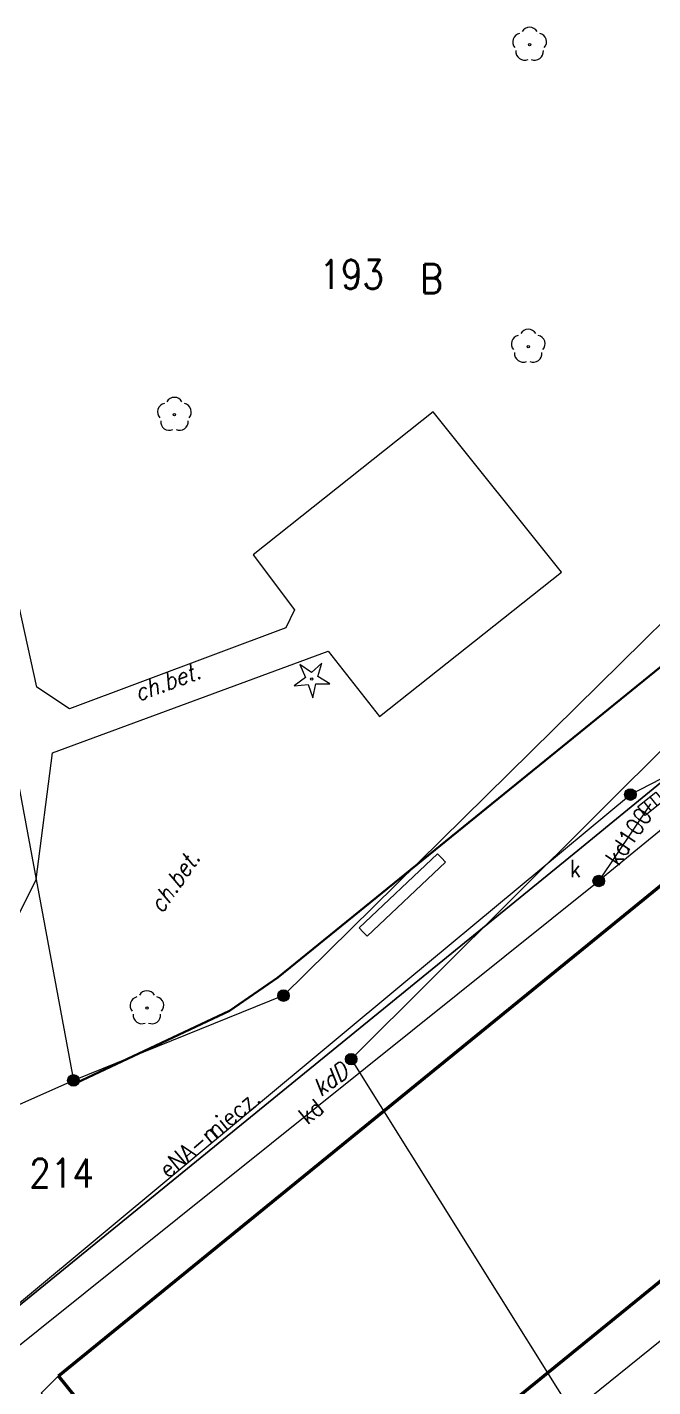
# Model space of a CAD drawing. Header units: metres. Extents: x 6548154 to 6548408, y 5572968 to 5573189.
# Drawn here: x 6548253.6 to 6548280.7, y 5573110.1 to 5573169 of the extents above; entities that cross this region are included whole.
import ezdxf
from ezdxf.enums import TextEntityAlignment as Align

# ---------------------------------------------------------------- set-up
doc = ezdxf.new("R2010")
doc.units = ezdxf.units.M
doc.header["$MEASUREMENT"] = 0
for name, color, linetype, lineweight in [('BUUD - Ściana oporowa - symbol', 7, 'Continuous', 15), ('EGBB01 - Budynek', 7, 'Continuous', 15), ('EGBD - Działka ewidencyjna', 7, 'Continuous', 15), ('EGBD_O - Działka ewidencyjna', 7, 'Continuous', 15), ('EGBP04 - Punkt graniczny stabilizowany trwale dokładny', 7, 'Continuous', 15), ('EGBU_O - Użytek gruntowy', 7, 'Continuous', 15), ('KTCR - Chodnik', 7, 'Continuous', 15), ('KTJZ - Jezdnia', 7, 'Continuous', 15), ('KTKR - Krawężnik', 7, 'Continuous', 15), ('KTOK - Ogrodzenie trwałe', 7, 'Continuous', 15), ('OBOP01 - Drzewo iglaste', 7, 'Continuous', 15), ('OBOP02 - Drzewo liściaste', 7, 'Continuous', 15), ('SUPE - Przewód elektroenergetyczny', 7, 'Continuous', 15), ('SUPE_O - Przewód elektroenergetyczny - opis', 7, 'Continuous', 15), ('SUPK - Przewód kanalizacyjny', 7, 'Continuous', 15), ('SUPK_O - Przewód kanalizacyjny - opis', 7, 'Continuous', 15), ('SUUS05 - Kratka ściekowa', 7, 'Continuous', 15), ('SUUS22_E - Właz okrągły', 7, 'Continuous', 15), ('SUUS22_K - Właz - opis', 7, 'Continuous', 15), ('SUUS22_K - Właz okrągły', 7, 'Continuous', 15)]:
    doc.layers.add(name, color=color, linetype=linetype, lineweight=lineweight)
doc.styles.get("Standard").update_dxf_attribs({"font": 'txt.shx', "width": 0.75})

# ---------------------------------------------------------------- blocks, each defined once
blk = doc.blocks.new('EGBP04_02')
at = {"layer": 'EGBP04 - Punkt graniczny stabilizowany trwale dokładny', "linetype": 'Continuous', "lineweight": 18}
h = blk.add_hatch(color=7, dxfattribs=at)
edge = h.paths.add_edge_path()
edge.add_arc((0, 0), 0.5, 0, 360)
at = {"layer": 'EGBP04 - Punkt graniczny stabilizowany trwale dokładny', "color": 96, "linetype": 'Continuous', "lineweight": 18}
blk.add_circle((0, 0), 0.5, dxfattribs=at)
blk = doc.blocks.new('OBOP02_01')
at = {"layer": 'OBOP02 - Drzewo liściaste', "color": 96, "linetype": 'Continuous', "lineweight": 18}
blk.add_circle((0, 0), 0.1, dxfattribs=at)
for centre, start, end in [((0, 0.75), 30.14713, 149.85287), ((-0.713292, 0.231763), 102.14713, 221.85287), ((0.713292, 0.231763), 318.14713, 77.85287), ((-0.440839, -0.606763), 174.14713, 293.85287), ((0.440839, -0.606763), 246.14713, 5.85287)]:
    blk.add_arc(centre, 0.75, start, end, dxfattribs=at)
blk = doc.blocks.new('OBOP01_01')
at = {"layer": 'OBOP01 - Drzewo iglaste', "color": 96, "linetype": 'Continuous', "lineweight": 18, "flags": 128}
blk.add_lwpolyline([(0.884136, 1.380501), (-0.030797, 0.563971), (-1.031722, 1.272469), (-0.550182, 0.144665), (-1.525693, -0.598437), (-0.307362, -0.458824), (0.088436, -1.619499), (0.354882, -0.422491), (1.581168, -0.415753), (0.525277, 0.207879), (0.884136, 1.380501)], close=True, dxfattribs=at)
at = {"layer": 'OBOP01 - Drzewo iglaste', "color": 96, "linetype": 'Continuous', "lineweight": 18}
blk.add_circle((0, 0), 0.1, dxfattribs=at)
blk = doc.blocks.new('SUUS05')
at = {"layer": 'SUUS05 - Kratka ściekowa', "color": 7, "linetype": 'Continuous', "lineweight": 18, "flags": 128}
blk.add_lwpolyline([(1, 0.5), (1, -0.5), (-1, -0.5), (-1, 0.5), (1, 0.5)], close=True, dxfattribs=at)
for points in [[(-0.35, 0.5), (-0.35, -0.5)], [(0.35, 0.5), (0.35, -0.5)]]:
    blk.add_lwpolyline(points, dxfattribs=at)
blk = doc.blocks.new('SUUS22_01')
at = {"layer": 'SUUS22_K - Właz okrągły', "linetype": 'Continuous', "lineweight": 18}
h = blk.add_hatch(color=7, dxfattribs=at)
edge = h.paths.add_edge_path()
edge.add_arc((0, 0), 0.5, 0, 360)
at = {"layer": 'SUUS22_K - Właz okrągły', "color": 7, "linetype": 'Continuous', "lineweight": 18}
blk.add_circle((0, 0), 0.5, dxfattribs=at)
blk = doc.blocks.new('SUUS22_01_4')
at = {"layer": 'SUUS22_E - Właz okrągły', "linetype": 'Continuous', "lineweight": 18}
h = blk.add_hatch(color=7, dxfattribs=at)
edge = h.paths.add_edge_path()
edge.add_arc((0, 0), 0.5, 0, 360)
at = {"layer": 'SUUS22_E - Właz okrągły', "color": 7, "linetype": 'Continuous', "lineweight": 18}
blk.add_circle((0, 0), 0.5, dxfattribs=at)

msp = doc.modelspace()

# ---------------------------------------------------------------- linework, layer by layer
at = {"layer": 'BUUD - Ściana oporowa - symbol', "color": 0, "linetype": 'Continuous', "lineweight": 18}
for p, q in [((6548268.018, 5573129.982), (6548271.408, 5573133.192)), ((6548271.408, 5573133.192), (6548271.58, 5573133.01)), ((6548268.018, 5573129.982), (6548268.19, 5573129.8))]:
    msp.add_line(p, q, dxfattribs=at)
at = {"layer": 'BUUD - Ściana oporowa - symbol', "color": 0, "lineweight": 18}
for p, q in [((6548271.752, 5573132.828), (6548271.58, 5573133.01)), ((6548268.362, 5573129.618), (6548271.752, 5573132.828)), ((6548268.362, 5573129.618), (6548268.19, 5573129.8))]:
    msp.add_line(p, q, dxfattribs=at)
at = {"layer": 'EGBB01 - Budynek', "color": 7, "linetype": 'Continuous', "lineweight": 50, "flags": 128}
for points in [[(6548255.01, 5573110.59), (6548297.58, 5573145.28)], [(6548303.84, 5573133.24), (6548265.54, 5573102.05)], [(6548259.32, 5573105.25), (6548255.01, 5573110.59)]]:
    msp.add_lwpolyline(points, dxfattribs=at)
at = {"layer": 'EGBD - Działka ewidencyjna', "color": 96, "linetype": 'Continuous', "lineweight": 18, "flags": 128}
for points in [[(6548249.15, 5573158.33), (6548255.65, 5573123.38)], [(6548296.89, 5573158.73), (6548264.74, 5573127.05)], [(6548299.39, 5573155.89), (6548267.67, 5573124.3)], [(6548264.74, 5573127.05), (6548255.65, 5573123.38)], [(6548267.67, 5573124.3), (6548282.94, 5573099.89)], [(6548255.65, 5573123.38), (6548230.45, 5573112.17)]]:
    msp.add_lwpolyline(points, dxfattribs=at)
at = {"layer": 'KTCR - Chodnik', "color": 7, "linetype": 'Continuous', "lineweight": 18, "flags": 128}
msp.add_lwpolyline([(6548250.9, 5573130.8), (6548252.17, 5573130.03), (6548253.14, 5573130.27), (6548254.04, 5573132.08), (6548254.74, 5573137.55), (6548266.68, 5573141.95), (6548268.89, 5573139.13), (6548276.77, 5573145.38), (6548271.22, 5573152.32), (6548263.43, 5573146.13), (6548265.22, 5573143.75), (6548264.84, 5573142.96), (6548255.48, 5573139.46), (6548254.06, 5573140.4), (6548252.33, 5573148.21), (6548251.17, 5573147.94)], dxfattribs=at)
at = {"layer": 'KTJZ - Jezdnia', "color": 7, "linetype": 'Continuous', "lineweight": 18, "flags": 128}
msp.add_lwpolyline([(6548293.07, 5573146.09), (6548277.32, 5573133.2), (6548251.47, 5573112.15), (6548251.47, 5573112.15), (6548249.95, 5573113.18), (6548249.71, 5573113.29), (6548248.69, 5573113.65), (6548248.43, 5573113.73), (6548247.12, 5573114.03), (6548243.91, 5573113.98), (6548240.38, 5573113.34), (6548239.35, 5573113.24), (6548238.33, 5573118.26), (6548234.58, 5573117.44), (6548235.41, 5573112.56), (6548234.5, 5573112.38), (6548233.46, 5573117.3), (6548230.43, 5573116.76), (6548231.62, 5573111.85), (6548230.43, 5573111.77), (6548228.83, 5573111.46), (6548229.59, 5573107.25)], dxfattribs=at)
msp.add_lwpolyline([(6548265.54, 5573102.05), (6548265.44, 5573102.17), (6548263.27, 5573100.39), (6548259.32, 5573105.25), (6548255.01, 5573110.59), (6548254.25, 5573109.84), (6548262.34, 5573099.51), (6548265.54, 5573102.05)], close=True, dxfattribs=at)
at = {"layer": 'KTKR - Krawężnik', "color": 7, "linetype": 'Continuous', "lineweight": 25, "flags": 128}
for points in [[(6548323.54, 5573135.72), (6548321.41, 5573134.04), (6548320.76, 5573133.56), (6548320.11, 5573133.35), (6548319.37, 5573133.26), (6548318.75, 5573133.33), (6548318.07, 5573133.6), (6548317.47, 5573134.06), (6548317, 5573134.5), (6548301.18, 5573152.76), (6548293.07, 5573146.09), (6548277.32, 5573133.2)], [(6548251.47, 5573112.15), (6548277.32, 5573133.2)]]:
    msp.add_lwpolyline(points, dxfattribs=at)
at = {"layer": 'KTOK - Ogrodzenie trwałe', "color": 7, "linetype": 'Continuous', "lineweight": 35, "flags": 128}
msp.add_lwpolyline([(6548255.78, 5573123.27), (6548262.4, 5573126.39), (6548264.5, 5573127.83), (6548296.63, 5573153.91), (6548297.39, 5573154.67), (6548299.2, 5573156.41)], dxfattribs=at)
at = {"layer": 'SUPE - Przewód elektroenergetyczny', "color": 1, "linetype": 'Continuous', "lineweight": 18, "flags": 128}
msp.add_lwpolyline([(6548250.12, 5573111.1), (6548270.03, 5573127.67), (6548279.75, 5573135.75), (6548281.07, 5573136.43)], dxfattribs=at)
at = {"layer": 'SUPK - Przewód kanalizacyjny', "color": 36, "linetype": 'Continuous', "lineweight": 18, "flags": 128}
for points in [[(6548295.42, 5573145.97), (6548278.38, 5573132.01)], [(6548280.62, 5573135.35), (6548278.38, 5573132.01)], [(6548286.63, 5573116.61), (6548262.39, 5573097.05), (6548252.08, 5573110.94), (6548278.38, 5573132.01)]]:
    msp.add_lwpolyline(points, dxfattribs=at)

# ---------------------------------------------------------------- block references
at = {"layer": 'EGBP04 - Punkt graniczny stabilizowany trwale dokładny', "color": 96, "linetype": 'Continuous', "lineweight": 18, "xscale": 0.5, "yscale": 0.5, "zscale": 0.5}
for p in [(6548264.74, 5573127.05), (6548267.67, 5573124.3), (6548255.65, 5573123.38)]:
    msp.add_blockref('EGBP04_02', p, dxfattribs=at)
at = {"layer": 'OBOP01 - Drzewo iglaste', "color": 96, "linetype": 'Continuous', "lineweight": 18, "xscale": 0.5, "yscale": 0.5, "zscale": 0.5}
msp.add_blockref('OBOP01_01', (6548265.96, 5573140.75), dxfattribs=at)
at = {"layer": 'OBOP02 - Drzewo liściaste', "color": 96, "linetype": 'Continuous', "lineweight": 18, "xscale": 0.5, "yscale": 0.5, "zscale": 0.5}
for p in [(6548275.39, 5573168.21), (6548275.33, 5573155.14), (6548260.02, 5573152.19), (6548258.83, 5573126.51)]:
    msp.add_blockref('OBOP02_01', p, dxfattribs=at)
at = {"layer": 'SUUS05 - Kratka ściekowa', "color": 7, "linetype": 'Continuous', "lineweight": 18, "xscale": 0.5, "yscale": 0.5, "zscale": 0.5, "rotation": 39.094}
msp.add_blockref('SUUS05', (6548280.62, 5573135.35), dxfattribs=at)
at = {"layer": 'SUUS22_E - Właz okrągły', "color": 7, "linetype": 'Continuous', "lineweight": 18, "xscale": 0.5, "yscale": 0.5, "zscale": 0.5}
msp.add_blockref('SUUS22_01_4', (6548279.75, 5573135.75), dxfattribs=at)
at = {"layer": 'SUUS22_K - Właz okrągły', "color": 7, "linetype": 'Continuous', "lineweight": 18, "xscale": 0.5, "yscale": 0.5, "zscale": 0.5}
msp.add_blockref('SUUS22_01', (6548278.38, 5573132.01), dxfattribs=at)

# ---------------------------------------------------------------- texts
at = {"layer": 'EGBD_O - Działka ewidencyjna', "color": 96, "linetype": 'Continuous', "lineweight": 25, "width": 0.87}
for s, p in [('193', (6548266.29, 5573157.64)), ('214', (6548253.74, 5573118.74))]:
    msp.add_text(s, height=1.25, dxfattribs=at).set_placement(p)
at = {"layer": 'EGBU_O - Użytek gruntowy', "color": 96, "linetype": 'Continuous', "lineweight": 18, "width": 0.87}
msp.add_text('B', height=1.25, dxfattribs=at).set_placement((6548270.66, 5573157.45))
at = {"layer": 'KTCR - Chodnik', "color": 7, "linetype": 'Continuous', "lineweight": 18, "oblique": 15, "width": 0.87}
msp.add_text('ch.bet.', height=0.75, rotation=20.502, dxfattribs=at).set_placement((6548258.19, 5573140.47), align=Align.TOP_LEFT)
at = {"layer": 'KTJZ - Jezdnia', "color": 7, "linetype": 'Continuous', "lineweight": 18, "oblique": 15, "width": 0.87}
msp.add_text('ch.bet.', height=0.75, rotation=55.301, dxfattribs=at).set_placement((6548259.48, 5573130.56))
at = {"layer": 'SUPE_O - Przewód elektroenergetyczny - opis', "color": 1, "linetype": 'Continuous', "lineweight": 18}
for s, width, p in [('niecz.', 0.9, (6548261.81, 5573120.83)), ('eNA-n', 0.87, (6548259.75, 5573119.11))]:
    msp.add_text(s, height=0.75, rotation=39.769, dxfattribs=dict(at, width=width)).set_placement(p)
at = {"layer": 'SUPK_O - Przewód kanalizacyjny - opis', "color": 36, "linetype": 'Continuous', "lineweight": 18, "width": 0.87}
for s, rotation, p in [('kd100', 56.152, (6548278.92, 5573132.82)), ('kd', 38.7, (6548265.54, 5573121.72))]:
    msp.add_text(s, height=0.75, rotation=rotation, dxfattribs=at).set_placement(p, align=Align.MIDDLE_LEFT)
at = {"layer": 'SUPK_O - Przewód kanalizacyjny - opis', "color": 36, "linetype": 'Continuous', "lineweight": 18, "oblique": 15, "width": 0.87}
msp.add_text('kdD', height=0.75, rotation=36.682, dxfattribs=at).set_placement((6548265.9, 5573123.25), align=Align.TOP_LEFT)
at = {"layer": 'SUUS22_K - Właz - opis', "color": 7, "linetype": 'Continuous', "lineweight": 18, "width": 0.87}
msp.add_text('k', height=0.75, dxfattribs=at).set_placement((6548277.13, 5573132.17))

doc.saveas('drawing.dxf')
